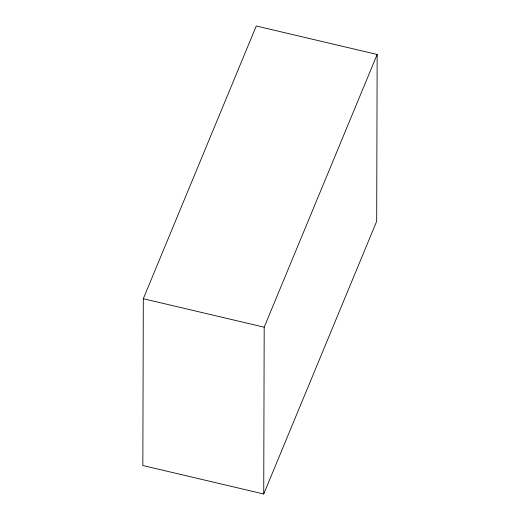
<?xml version="1.0" encoding="UTF-8"?>
<svg xmlns="http://www.w3.org/2000/svg" width="520" height="520" viewBox="0 0 520 520"><rect width="100%" height="100%" fill="white"/><g stroke="black" fill="none" stroke-linecap="round" stroke-linejoin="round"><path stroke-width="0.78" d="M143.312 298.721L142.844 465.524L263.725 494L376.688 221.28L377.156 54.477L256.276 26L143.312 298.721L264.192 327.197L263.725 494M264.192 327.197L377.156 54.477"/></g></svg>
